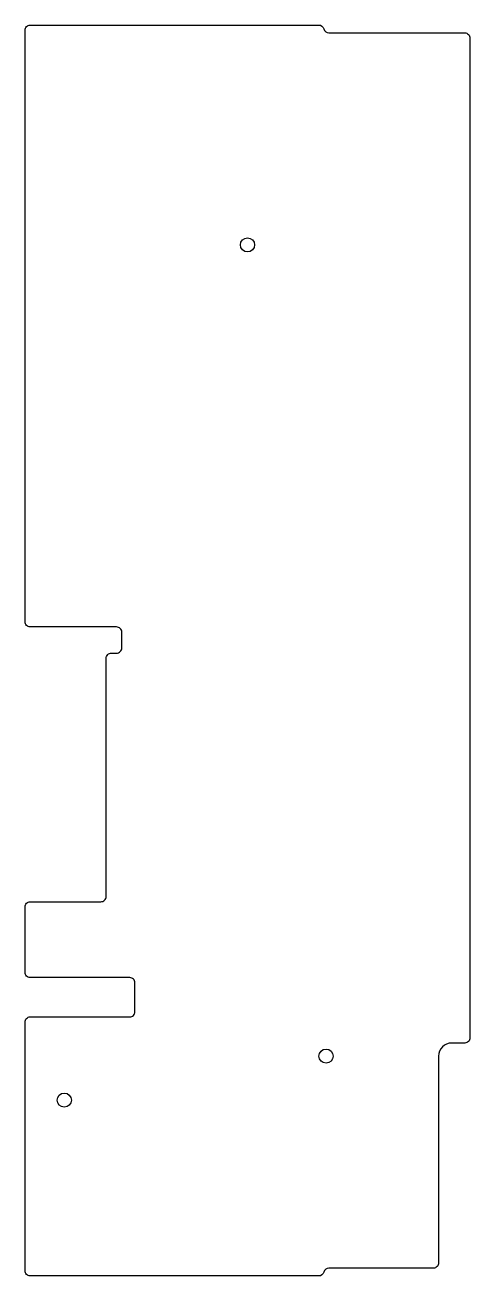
# Model space of a CAD drawing. Header units: millimetres. Extents: x -180 to -10, y -169 to 309.
import ezdxf

# ---------------------------------------------------------------- set-up
doc = ezdxf.new("R2010")
doc.units = ezdxf.units.MM
doc.layers.get('0').update_dxf_attribs({"linetype": 'CONTINUOUS'})

msp = doc.modelspace()

# ---------------------------------------------------------------- linework, layer by layer
msp.add_lwpolyline([(-180, 307, -0.414214), (-178, 309), (-67.77, 309, -0.341999), (-65.84, 307.5, 0.341999), (-63.9, 306), (-12, 306, -0.414214), (-10, 304), (-10, -78, -0.414214), (-12, -80), (-17, -80, 0.414214), (-22, -85), (-22, -164, -0.414214), (-24, -166), (-63.9, -166, 0.341999), (-65.84, -167.5, -0.341999), (-67.77, -169), (-178, -169, -0.414214), (-180, -167), (-180, -72, -0.414214), (-178, -70), (-140, -70, 0.414214), (-138, -68), (-138, -57, 0.414214), (-140, -55), (-178, -55, -0.414214), (-180, -53), (-180, -28, -0.414214), (-178, -26), (-151, -26, 0.414214), (-149, -24), (-149, 67, -0.414214), (-147, 69), (-145, 69, 0.414214), (-143, 71), (-143, 77, 0.414214), (-145, 79), (-178, 79, -0.414214), (-180, 81)], format="xyb", close=True)
msp.add_lwpolyline([(-180, 307, -0.414214), (-178, 309), (-67.77, 309, -0.341999), (-65.84, 307.5, 0.341999), (-63.9, 306), (-12, 306, -0.414214), (-10, 304), (-10, -78, -0.414214), (-12, -80), (-17, -80, 0.414214), (-22, -85), (-22, -164, -0.414214), (-24, -166), (-63.9, -166, 0.341999), (-65.84, -167.5, -0.341999), (-67.77, -169), (-178, -169, -0.414214), (-180, -167), (-180, -72, -0.414214), (-178, -70), (-140, -70, 0.414214), (-138, -68), (-138, -57, 0.414214), (-140, -55), (-178, -55, -0.414214), (-180, -53), (-180, -28, -0.414214), (-178, -26), (-151, -26, 0.414214), (-149, -24), (-149, 67, -0.414214), (-147, 69), (-145, 69, 0.414214), (-143, 71), (-143, 77, 0.414214), (-145, 79), (-178, 79, -0.414214), (-180, 81)], format="xyb", close=True)
for centre in [(-95, 225), (-95, 225), (-65, -85), (-65, -85), (-165, -101.81), (-165, -101.81)]:
    msp.add_circle(centre, 2.7)

doc.saveas('drawing.dxf')
